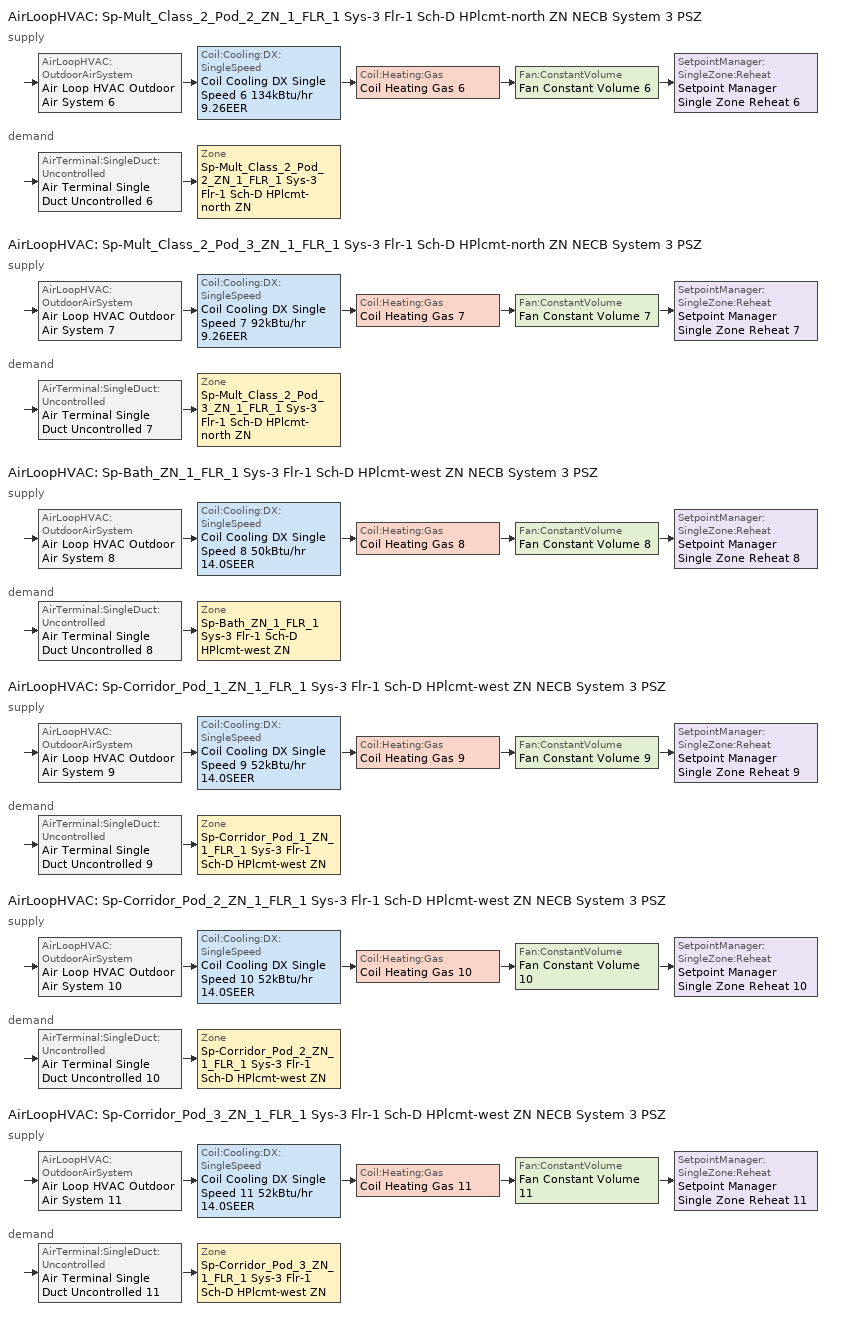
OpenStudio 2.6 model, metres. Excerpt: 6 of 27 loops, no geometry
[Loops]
AirLoopHVAC 'Sp-Mult_Class_2_Pod_2_ZN_1_FLR_1 Sys-3 Flr-1 Sch-D HPlcmt-north ZN NECB System 3 PSZ'
 supply: AirLoopHVAC:OutdoorAirSystem 'Air Loop HVAC Outdoor Air System 6' > Coil:Cooling:DX:SingleSpeed 'Coil Cooling DX Single Speed 6 134kBtu/hr 9.26EER' > Coil:Heating:Gas 'Coil Heating Gas 6' > Fan:ConstantVolume 'Fan Constant Volume 6' > SetpointManager:SingleZone:Reheat 'Setpoint Manager Single Zone Reheat 6'
 demand: AirTerminal:SingleDuct:Uncontrolled 'Air Terminal Single Duct Uncontrolled 6' > Zone 'Sp-Mult_Class_2_Pod_2_ZN_1_FLR_1 Sys-3 Flr-1 Sch-D HPlcmt-north ZN'
AirLoopHVAC 'Sp-Mult_Class_2_Pod_3_ZN_1_FLR_1 Sys-3 Flr-1 Sch-D HPlcmt-north ZN NECB System 3 PSZ'
 supply: AirLoopHVAC:OutdoorAirSystem 'Air Loop HVAC Outdoor Air System 7' > Coil:Cooling:DX:SingleSpeed 'Coil Cooling DX Single Speed 7 92kBtu/hr 9.26EER' > Coil:Heating:Gas 'Coil Heating Gas 7' > Fan:ConstantVolume 'Fan Constant Volume 7' > SetpointManager:SingleZone:Reheat 'Setpoint Manager Single Zone Reheat 7'
 demand: AirTerminal:SingleDuct:Uncontrolled 'Air Terminal Single Duct Uncontrolled 7' > Zone 'Sp-Mult_Class_2_Pod_3_ZN_1_FLR_1 Sys-3 Flr-1 Sch-D HPlcmt-north ZN'
AirLoopHVAC 'Sp-Bath_ZN_1_FLR_1 Sys-3 Flr-1 Sch-D HPlcmt-west ZN NECB System 3 PSZ'
 supply: AirLoopHVAC:OutdoorAirSystem 'Air Loop HVAC Outdoor Air System 8' > Coil:Cooling:DX:SingleSpeed 'Coil Cooling DX Single Speed 8 50kBtu/hr 14.0SEER' > Coil:Heating:Gas 'Coil Heating Gas 8' > Fan:ConstantVolume 'Fan Constant Volume 8' > SetpointManager:SingleZone:Reheat 'Setpoint Manager Single Zone Reheat 8'
 demand: AirTerminal:SingleDuct:Uncontrolled 'Air Terminal Single Duct Uncontrolled 8' > Zone 'Sp-Bath_ZN_1_FLR_1 Sys-3 Flr-1 Sch-D HPlcmt-west ZN'
AirLoopHVAC 'Sp-Corridor_Pod_1_ZN_1_FLR_1 Sys-3 Flr-1 Sch-D HPlcmt-west ZN NECB System 3 PSZ'
 supply: AirLoopHVAC:OutdoorAirSystem 'Air Loop HVAC Outdoor Air System 9' > Coil:Cooling:DX:SingleSpeed 'Coil Cooling DX Single Speed 9 52kBtu/hr 14.0SEER' > Coil:Heating:Gas 'Coil Heating Gas 9' > Fan:ConstantVolume 'Fan Constant Volume 9' > SetpointManager:SingleZone:Reheat 'Setpoint Manager Single Zone Reheat 9'
 demand: AirTerminal:SingleDuct:Uncontrolled 'Air Terminal Single Duct Uncontrolled 9' > Zone 'Sp-Corridor_Pod_1_ZN_1_FLR_1 Sys-3 Flr-1 Sch-D HPlcmt-west ZN'
AirLoopHVAC 'Sp-Corridor_Pod_2_ZN_1_FLR_1 Sys-3 Flr-1 Sch-D HPlcmt-west ZN NECB System 3 PSZ'
 supply: AirLoopHVAC:OutdoorAirSystem 'Air Loop HVAC Outdoor Air System 10' > Coil:Cooling:DX:SingleSpeed 'Coil Cooling DX Single Speed 10 52kBtu/hr 14.0SEER' > Coil:Heating:Gas 'Coil Heating Gas 10' > Fan:ConstantVolume 'Fan Constant Volume 10' > SetpointManager:SingleZone:Reheat 'Setpoint Manager Single Zone Reheat 10'
 demand: AirTerminal:SingleDuct:Uncontrolled 'Air Terminal Single Duct Uncontrolled 10' > Zone 'Sp-Corridor_Pod_2_ZN_1_FLR_1 Sys-3 Flr-1 Sch-D HPlcmt-west ZN'
AirLoopHVAC 'Sp-Corridor_Pod_3_ZN_1_FLR_1 Sys-3 Flr-1 Sch-D HPlcmt-west ZN NECB System 3 PSZ'
 supply: AirLoopHVAC:OutdoorAirSystem 'Air Loop HVAC Outdoor Air System 11' > Coil:Cooling:DX:SingleSpeed 'Coil Cooling DX Single Speed 11 52kBtu/hr 14.0SEER' > Coil:Heating:Gas 'Coil Heating Gas 11' > Fan:ConstantVolume 'Fan Constant Volume 11' > SetpointManager:SingleZone:Reheat 'Setpoint Manager Single Zone Reheat 11'
 demand: AirTerminal:SingleDuct:Uncontrolled 'Air Terminal Single Duct Uncontrolled 11' > Zone 'Sp-Corridor_Pod_3_ZN_1_FLR_1 Sys-3 Flr-1 Sch-D HPlcmt-west ZN'
[Sizing:Zone] Zone Cooling Design Supply Air Temperature Input Method=SupplyAirTemperature; Zone Cooling Design Supply Air Temperature {C}=13; Zone Cooling Design Supply Air Temperature Difference {deltaC}=11.11; Zone Heating Design Supply Air Temperature Input Method=SupplyAirTemperature; Zone Heating Design Supply Air Temperature {C}=43; Zone Heating Design Supply Air Temperature Difference {deltaC}=11.11; Zone Cooling Design Supply Air Humidity Ratio {kg-H2O/kg-air}=0.0085; Zone Heating Design Supply Air Humidity Ratio {kg-H2O/kg-air}=0.008; Zone Heating Sizing Factor=1.3; Zone Cooling Sizing Factor=1.1; Cooling Design Air Flow Method=DesignDay; Heating Design Air Flow Method=DesignDay; Account for Dedicated Outdoor Air System=No; Dedicated Outdoor Air System Control Strategy=NeutralSupplyAir; Dedicated Outdoor Air Low Setpoint Temperature for Design {C}=autosize; Dedicated Outdoor Air High Setpoint Temperature for Design {C}=autosize
Sp-Mult_Class_2_Pod_2_ZN_1_FLR_1 Sys-3 Flr-1 Sch-D HPlcmt-north ZN; Sp-Mult_Class_2_Pod_3_ZN_1_FLR_1 Sys-3 Flr-1 Sch-D HPlcmt-north ZN; Sp-Bath_ZN_1_FLR_1 Sys-3 Flr-1 Sch-D HPlcmt-west ZN; Sp-Corridor_Pod_1_ZN_1_FLR_1 Sys-3 Flr-1 Sch-D HPlcmt-west ZN; Sp-Corridor_Pod_2_ZN_1_FLR_1 Sys-3 Flr-1 Sch-D HPlcmt-west ZN; Sp-Corridor_Pod_3_ZN_1_FLR_1 Sys-3 Flr-1 Sch-D HPlcmt-west ZN
[Zone equipment]
Sp-Mult_Class_2_Pod_2_ZN_1_FLR_1 Sys-3 Flr-1 Sch-D HPlcmt-north ZN: Air Terminal Single Duct Uncontrolled 6, Zone HVAC Baseboard Convective Water 6
Sp-Mult_Class_2_Pod_3_ZN_1_FLR_1 Sys-3 Flr-1 Sch-D HPlcmt-north ZN: Air Terminal Single Duct Uncontrolled 7, Zone HVAC Baseboard Convective Water 7
Sp-Bath_ZN_1_FLR_1 Sys-3 Flr-1 Sch-D HPlcmt-west ZN: Air Terminal Single Duct Uncontrolled 8, Zone HVAC Baseboard Convective Water 8
Sp-Corridor_Pod_1_ZN_1_FLR_1 Sys-3 Flr-1 Sch-D HPlcmt-west ZN: Air Terminal Single Duct Uncontrolled 9, Zone HVAC Baseboard Convective Water 9
Sp-Corridor_Pod_2_ZN_1_FLR_1 Sys-3 Flr-1 Sch-D HPlcmt-west ZN: Air Terminal Single Duct Uncontrolled 10, Zone HVAC Baseboard Convective Water 10
Sp-Corridor_Pod_3_ZN_1_FLR_1 Sys-3 Flr-1 Sch-D HPlcmt-west ZN: Air Terminal Single Duct Uncontrolled 11, Zone HVAC Baseboard Convective Water 11
[AirLoopHVAC] Design Supply Air Flow Rate {m3/s}=AutoSize
Name | Availability Schedule
Sp-Mult_Class_2_Pod_2_ZN_1_FLR_1 Sys-3 Flr-1 Sch-D HPlcmt-north ZN NECB System 3 PSZ | Sp-Mult_Class_2_Pod_2_ZN_1_FLR_1 Sys-3 Flr-1 Sch-D HPlcmt-north ZN NECB System 3 PSZ Occ Sch
Sp-Mult_Class_2_Pod_3_ZN_1_FLR_1 Sys-3 Flr-1 Sch-D HPlcmt-north ZN NECB System 3 PSZ | Sp-Mult_Class_2_Pod_3_ZN_1_FLR_1 Sys-3 Flr-1 Sch-D HPlcmt-north ZN NECB System 3 PSZ Occ Sch
Sp-Bath_ZN_1_FLR_1 Sys-3 Flr-1 Sch-D HPlcmt-west ZN NECB System 3 PSZ | Sp-Bath_ZN_1_FLR_1 Sys-3 Flr-1 Sch-D HPlcmt-west ZN NECB System 3 PSZ Occ Sch
Sp-Corridor_Pod_1_ZN_1_FLR_1 Sys-3 Flr-1 Sch-D HPlcmt-west ZN NECB System 3 PSZ | Sp-Corridor_Pod_1_ZN_1_FLR_1 Sys-3 Flr-1 Sch-D HPlcmt-west ZN NECB System 3 PSZ Occ Sch
Sp-Corridor_Pod_2_ZN_1_FLR_1 Sys-3 Flr-1 Sch-D HPlcmt-west ZN NECB System 3 PSZ | Sp-Corridor_Pod_2_ZN_1_FLR_1 Sys-3 Flr-1 Sch-D HPlcmt-west ZN NECB System 3 PSZ Occ Sch
Sp-Corridor_Pod_3_ZN_1_FLR_1 Sys-3 Flr-1 Sch-D HPlcmt-west ZN NECB System 3 PSZ | Sp-Corridor_Pod_3_ZN_1_FLR_1 Sys-3 Flr-1 Sch-D HPlcmt-west ZN NECB System 3 PSZ Occ Sch
[Sizing:System] Type of Load to Size On=Sensible; Design Outdoor Air Flow Rate {m3/s}=Autosize; Minimum System Air Flow Ratio=1; Preheat Design Temperature {C}=7; Preheat Design Humidity Ratio {kg-H2O/kg-Air}=0.008; Precool Design Temperature {C}=13; Precool Design Humidity Ratio {kg-H2O/kg-Air}=0.008; Central Cooling Design Supply Air Temperature {C}=13; Central Heating Design Supply Air Temperature {C}=43; Sizing Option=NonCoincident; 100% Outdoor Air in Cooling=No; 100% Outdoor Air in Heating=No; Central Cooling Design Supply Air Humidity Ratio {kg-H2O/kg-Air}=0.0085; Central Heating Design Supply Air Humidity Ratio {kg-H2O/kg-Air}=0.008; Cooling Design Air Flow Method=DesignDay; Cooling Design Air Flow Rate {m3/s}=0; Heating Design Air Flow Method=DesignDay; Heating Design Air Flow Rate {m3/s}=0; System Outdoor Air Method=ZoneSum; Zone Maximum Outdoor Air Fraction=1; Cooling Supply Air Flow Rate Per Floor Area {m3/s-m2}=0.00996765; Cooling Fraction of Autosized Cooling Supply Air Flow Rate=1; Cooling Supply Air Flow Rate Per Unit Cooling Capacity {m3/s-W}=3.94755e-05; Heating Supply Air Flow Rate Per Floor Area {m3/s-m2}=0.00996765; Heating Fraction of Autosized Heating Supply Air Flow Rate=1; Heating Fraction of Autosized Cooling Supply Air Flow Rate=1; Heating Supply Air Flow Rate Per Unit Heating Capacity {m3/s-W}=3.15882e-05; Cooling Design Capacity Method=CoolingDesignCapacity; Cooling Design Capacity {W}=autosize; Cooling Design Capacity Per Floor Area {W/m2}=234.7; Fraction of Autosized Cooling Design Capacity=1; Heating Design Capacity Method=HeatingDesignCapacity; Heating Design Capacity {W}=autosize; Heating Design Capacity Per Floor Area {W/m2}=157; Fraction of Autosized Heating Design Capacity=1; Central Cooling Capacity Control Method=OnOff
Sp-Mult_Class_2_Pod_2_ZN_1_FLR_1 Sys-3 Flr-1 Sch-D HPlcmt-north ZN NECB System 3 PSZ; Sp-Mult_Class_2_Pod_3_ZN_1_FLR_1 Sys-3 Flr-1 Sch-D HPlcmt-north ZN NECB System 3 PSZ; Sp-Bath_ZN_1_FLR_1 Sys-3 Flr-1 Sch-D HPlcmt-west ZN NECB System 3 PSZ; Sp-Corridor_Pod_1_ZN_1_FLR_1 Sys-3 Flr-1 Sch-D HPlcmt-west ZN NECB System 3 PSZ; Sp-Corridor_Pod_2_ZN_1_FLR_1 Sys-3 Flr-1 Sch-D HPlcmt-west ZN NECB System 3 PSZ; Sp-Corridor_Pod_3_ZN_1_FLR_1 Sys-3 Flr-1 Sch-D HPlcmt-west ZN NECB System 3 PSZ
[Fan:ConstantVolume] Availability Schedule=Always On Discrete; Fan Efficiency=0.39975; Pressure Rise {Pa}=640; Maximum Flow Rate {m3/s}=AutoSize; Motor Efficiency=0.615
Fan Constant Volume 6; Fan Constant Volume 7; Fan Constant Volume 8; Fan Constant Volume 9; Fan Constant Volume 10; Fan Constant Volume 11
[Coil:Heating:Gas] Availability Schedule=Always On Discrete; Nominal Capacity {W}=AutoSize; Parasitic Electric Load {W}=0; Part Load Fraction Correlation Curve=FURNACE-EFFPLR-NECB2011; Parasitic Gas Load {W}=0
Name | Gas Burner Efficiency
Coil Heating Gas 6; Coil Heating Gas 7 | 0.81
Coil Heating Gas 8; Coil Heating Gas 9; Coil Heating Gas 10; Coil Heating Gas 11 | 0.924
[Coil:Cooling:DX:SingleSpeed] Availability Schedule=Always On Discrete; Rated Total Cooling Capacity {W}=autosize; Rated Sensible Heat Ratio=autosize; Rated Air Flow Rate {m3/s}=autosize; Rated Evaporator Fan Power Per Volume Flow Rate {W/(m3/s)}=773.3; Total Cooling Capacity Function of Temperature Curve=DXCOOL-NECB2011-REF-CAPFT; Total Cooling Capacity Function of Flow Fraction Curve=DXCOOL-NECB2011-REF-CAPFFLOW; Energy Input Ratio Function of Temperature Curve=DXCOOL-NECB2011-REF-COOLEIRFT; Energy Input Ratio Function of Flow Fraction Curve=DXCOOL-NECB2011-REF-COOLEIRFFLOW; Part Load Fraction Correlation Curve=DXCOOL-NECB2011-REF-COOLPLFFPLR; Condenser Type=AirCooled; Evaporative Condenser Effectiveness=0; Evaporative Condenser Air Flow Rate {m3/s}=Autosize; Evaporative Condenser Pump Rated Power Consumption {W}=Autosize; Crankcase Heater Capacity {W}=0; Maximum Outdoor Dry-Bulb Temperature for Crankcase Heater Operation {C}=0; Basin Heater Capacity {W/K}=0; Basin Heater Setpoint Temperature {C}=10
Name | Rated COP {W/W}
Coil Cooling DX Single Speed 6 134kBtu/hr 9.26EER | 3.22712
Coil Cooling DX Single Speed 7 92kBtu/hr 9.26EER | 3.19682
Coil Cooling DX Single Speed 8 50kBtu/hr 14.0SEER; Coil Cooling DX Single Speed 9 52kBtu/hr 14.0SEER; Coil Cooling DX Single Speed 10 52kBtu/hr 14.0SEER; Coil Cooling DX Single Speed 11 52kBtu/hr 14.0SEER | 3.8248
[Controller:OutdoorAir] Minimum Outdoor Air Flow Rate {m3/s}=autosize; Maximum Outdoor Air Flow Rate {m3/s}=Autosize; Economizer Control Action Type=ModulateFlow; Lockout Type=NoLockout; Minimum Limit Type=FixedMinimum; High Humidity Control=No; Heat Recovery Bypass Control Type=BypassWhenWithinEconomizerLimits
Name | Economizer Control Type | Minimum Outdoor Air Schedule | Controller Mechanical Ventilation | Economizer Maximum Limit Dry-Bulb Temperature {C} | Economizer Maximum Limit Enthalpy {J/kg} | Economizer Minimum Limit Dry-Bulb Temperature {C}
Controller Outdoor Air 6 | DifferentialEnthalpy | Sp-Mult_Class_2_Pod_2_ZN_1_FLR_1 Sys-3 Flr-1 Sch-D HPlcmt-north ZN NECB System 3 PSZ Occ Sch | Controller Mechanical Ventilation 6
Controller Outdoor Air 7 | DifferentialEnthalpy | Sp-Mult_Class_2_Pod_3_ZN_1_FLR_1 Sys-3 Flr-1 Sch-D HPlcmt-north ZN NECB System 3 PSZ Occ Sch | Controller Mechanical Ventilation 7
Controller Outdoor Air 8 | NoEconomizer | Sp-Bath_ZN_1_FLR_1 Sys-3 Flr-1 Sch-D HPlcmt-west ZN NECB System 3 PSZ Occ Sch | Controller Mechanical Ventilation 8 | 28 | 64000 | -100
Controller Outdoor Air 9 | NoEconomizer | Sp-Corridor_Pod_1_ZN_1_FLR_1 Sys-3 Flr-1 Sch-D HPlcmt-west ZN NECB System 3 PSZ Occ Sch | Controller Mechanical Ventilation 9 | 28 | 64000 | -100
Controller Outdoor Air 10 | NoEconomizer | Sp-Corridor_Pod_2_ZN_1_FLR_1 Sys-3 Flr-1 Sch-D HPlcmt-west ZN NECB System 3 PSZ Occ Sch | Controller Mechanical Ventilation 10 | 28 | 64000 | -100
Controller Outdoor Air 11 | NoEconomizer | Sp-Corridor_Pod_3_ZN_1_FLR_1 Sys-3 Flr-1 Sch-D HPlcmt-west ZN NECB System 3 PSZ Occ Sch | Controller Mechanical Ventilation 11 | 28 | 64000 | -100
[Controller:MechanicalVentilation] Availability Schedule=Always On Discrete; System Outdoor Air Method=ZoneSum
Controller Mechanical Ventilation 6; Controller Mechanical Ventilation 7; Controller Mechanical Ventilation 8; Controller Mechanical Ventilation 9; Controller Mechanical Ventilation 10; Controller Mechanical Ventilation 11
[AirLoopHVAC:OutdoorAirSystem]
Name | Controller
Air Loop HVAC Outdoor Air System 6 | Controller Outdoor Air 6
Air Loop HVAC Outdoor Air System 7 | Controller Outdoor Air 7
Air Loop HVAC Outdoor Air System 8 | Controller Outdoor Air 8
Air Loop HVAC Outdoor Air System 9 | Controller Outdoor Air 9
Air Loop HVAC Outdoor Air System 10 | Controller Outdoor Air 10
Air Loop HVAC Outdoor Air System 11 | Controller Outdoor Air 11
[SetpointManager:SingleZone:Reheat] Minimum Supply Air Temperature {C}=13; Maximum Supply Air Temperature {C}=43
Name | Control Zone
Setpoint Manager Single Zone Reheat 6 | Sp-Mult_Class_2_Pod_2_ZN_1_FLR_1 Sys-3 Flr-1 Sch-D HPlcmt-north ZN
Setpoint Manager Single Zone Reheat 7 | Sp-Mult_Class_2_Pod_3_ZN_1_FLR_1 Sys-3 Flr-1 Sch-D HPlcmt-north ZN
Setpoint Manager Single Zone Reheat 8 | Sp-Bath_ZN_1_FLR_1 Sys-3 Flr-1 Sch-D HPlcmt-west ZN
Setpoint Manager Single Zone Reheat 9 | Sp-Corridor_Pod_1_ZN_1_FLR_1 Sys-3 Flr-1 Sch-D HPlcmt-west ZN
Setpoint Manager Single Zone Reheat 10 | Sp-Corridor_Pod_2_ZN_1_FLR_1 Sys-3 Flr-1 Sch-D HPlcmt-west ZN
Setpoint Manager Single Zone Reheat 11 | Sp-Corridor_Pod_3_ZN_1_FLR_1 Sys-3 Flr-1 Sch-D HPlcmt-west ZN
[AirTerminal:SingleDuct:Uncontrolled] Availability Schedule=Always On Discrete; Maximum Air Flow Rate {m3/s}=AutoSize
Air Terminal Single Duct Uncontrolled 6; Air Terminal Single Duct Uncontrolled 7; Air Terminal Single Duct Uncontrolled 8; Air Terminal Single Duct Uncontrolled 9; Air Terminal Single Duct Uncontrolled 10; Air Terminal Single Duct Uncontrolled 11
[Schedule:Ruleset]
Name | Default Day Schedule | Summer Design Day Schedule | Winter Design Day Schedule
Sp-Bath_ZN_1_FLR_1 Sys-3 Flr-1 Sch-D HPlcmt-west ZN NECB System 3 PSZ Occ Sch | Sp-Bath_ZN_1_FLR_1 Sys-3 Flr-1 Sch-D HPlcmt-west ZN NECB System 3 PSZ Occ Sch Default | Sp-Bath_ZN_1_FLR_1 Sys-3 Flr-1 Sch-D HPlcmt-west ZN NECB System 3 PSZ Occ Sch Summer Design Day | Sp-Bath_ZN_1_FLR_1 Sys-3 Flr-1 Sch-D HPlcmt-west ZN NECB System 3 PSZ Occ Sch Winter Design Day
Sp-Corridor_Pod_1_ZN_1_FLR_1 Sys-3 Flr-1 Sch-D HPlcmt-west ZN NECB System 3 PSZ Occ Sch | Sp-Corridor_Pod_1_ZN_1_FLR_1 Sys-3 Flr-1 Sch-D HPlcmt-west ZN NECB System 3 PSZ Occ Sch Default | Sp-Corridor_Pod_1_ZN_1_FLR_1 Sys-3 Flr-1 Sch-D HPlcmt-west ZN NECB System 3 PSZ Occ Sch Summer Design Day | Sp-Corridor_Pod_1_ZN_1_FLR_1 Sys-3 Flr-1 Sch-D HPlcmt-west ZN NECB System 3 PSZ Occ Sch Winter Design Day
Sp-Corridor_Pod_2_ZN_1_FLR_1 Sys-3 Flr-1 Sch-D HPlcmt-west ZN NECB System 3 PSZ Occ Sch | Sp-Corridor_Pod_2_ZN_1_FLR_1 Sys-3 Flr-1 Sch-D HPlcmt-west ZN NECB System 3 PSZ Occ Sch Default | Sp-Corridor_Pod_2_ZN_1_FLR_1 Sys-3 Flr-1 Sch-D HPlcmt-west ZN NECB System 3 PSZ Occ Sch Summer Design Day | Sp-Corridor_Pod_2_ZN_1_FLR_1 Sys-3 Flr-1 Sch-D HPlcmt-west ZN NECB System 3 PSZ Occ Sch Winter Design Day
Sp-Corridor_Pod_3_ZN_1_FLR_1 Sys-3 Flr-1 Sch-D HPlcmt-west ZN NECB System 3 PSZ Occ Sch | Sp-Corridor_Pod_3_ZN_1_FLR_1 Sys-3 Flr-1 Sch-D HPlcmt-west ZN NECB System 3 PSZ Occ Sch Default | Sp-Corridor_Pod_3_ZN_1_FLR_1 Sys-3 Flr-1 Sch-D HPlcmt-west ZN NECB System 3 PSZ Occ Sch Summer Design Day | Sp-Corridor_Pod_3_ZN_1_FLR_1 Sys-3 Flr-1 Sch-D HPlcmt-west ZN NECB System 3 PSZ Occ Sch Winter Design Day
Sp-Mult_Class_2_Pod_2_ZN_1_FLR_1 Sys-3 Flr-1 Sch-D HPlcmt-north ZN NECB System 3 PSZ Occ Sch | Sp-Mult_Class_2_Pod_2_ZN_1_FLR_1 Sys-3 Flr-1 Sch-D HPlcmt-north ZN NECB System 3 PSZ Occ Sch Default | Sp-Mult_Class_2_Pod_2_ZN_1_FLR_1 Sys-3 Flr-1 Sch-D HPlcmt-north ZN NECB System 3 PSZ Occ Sch Summer Design Day | Sp-Mult_Class_2_Pod_2_ZN_1_FLR_1 Sys-3 Flr-1 Sch-D HPlcmt-north ZN NECB System 3 PSZ Occ Sch Winter Design Day
Sp-Mult_Class_2_Pod_3_ZN_1_FLR_1 Sys-3 Flr-1 Sch-D HPlcmt-north ZN NECB System 3 PSZ Occ Sch | Sp-Mult_Class_2_Pod_3_ZN_1_FLR_1 Sys-3 Flr-1 Sch-D HPlcmt-north ZN NECB System 3 PSZ Occ Sch Default | Sp-Mult_Class_2_Pod_3_ZN_1_FLR_1 Sys-3 Flr-1 Sch-D HPlcmt-north ZN NECB System 3 PSZ Occ Sch Summer Design Day | Sp-Mult_Class_2_Pod_3_ZN_1_FLR_1 Sys-3 Flr-1 Sch-D HPlcmt-north ZN NECB System 3 PSZ Occ Sch Winter Design Day
[Schedule:Day]
Sp-Bath_ZN_1_FLR_1 Sys-3 Flr-1 Sch-D HPlcmt-west ZN NECB System 3 PSZ Occ Sch Default; Sp-Bath_ZN_1_FLR_1 Sys-3 Flr-1 Sch-D HPlcmt-west ZN NECB System 3 PSZ Occ Sch Winter Design Day; Sp-Bath_ZN_1_FLR_1 Sys-3 Flr-1 Sch-D HPlcmt-west ZN NECB System 3 PSZ Occ Sch Summer Design Day; Sp-Corridor_Pod_1_ZN_1_FLR_1 Sys-3 Flr-1 Sch-D HPlcmt-west ZN NECB System 3 PSZ Occ Sch Default; Sp-Corridor_Pod_1_ZN_1_FLR_1 Sys-3 Flr-1 Sch-D HPlcmt-west ZN NECB System 3 PSZ Occ Sch Winter Design Day; Sp-Corridor_Pod_1_ZN_1_FLR_1 Sys-3 Flr-1 Sch-D HPlcmt-west ZN NECB System 3 PSZ Occ Sch Summer Design Day; Sp-Corridor_Pod_2_ZN_1_FLR_1 Sys-3 Flr-1 Sch-D HPlcmt-west ZN NECB System 3 PSZ Occ Sch Default; Sp-Corridor_Pod_2_ZN_1_FLR_1 Sys-3 Flr-1 Sch-D HPlcmt-west ZN NECB System 3 PSZ Occ Sch Winter Design Day; Sp-Corridor_Pod_2_ZN_1_FLR_1 Sys-3 Flr-1 Sch-D HPlcmt-west ZN NECB System 3 PSZ Occ Sch Summer Design Day; Sp-Corridor_Pod_3_ZN_1_FLR_1 Sys-3 Flr-1 Sch-D HPlcmt-west ZN NECB System 3 PSZ Occ Sch Default; Sp-Corridor_Pod_3_ZN_1_FLR_1 Sys-3 Flr-1 Sch-D HPlcmt-west ZN NECB System 3 PSZ Occ Sch Winter Design Day; Sp-Corridor_Pod_3_ZN_1_FLR_1 Sys-3 Flr-1 Sch-D HPlcmt-west ZN NECB System 3 PSZ Occ Sch Summer Design Day; Sp-Mult_Class_2_Pod_2_ZN_1_FLR_1 Sys-3 Flr-1 Sch-D HPlcmt-north ZN NECB System 3 PSZ Occ Sch Default; Sp-Mult_Class_2_Pod_2_ZN_1_FLR_1 Sys-3 Flr-1 Sch-D HPlcmt-north ZN NECB System 3 PSZ Occ Sch Winter Design Day; Sp-Mult_Class_2_Pod_2_ZN_1_FLR_1 Sys-3 Flr-1 Sch-D HPlcmt-north ZN NECB System 3 PSZ Occ Sch Summer Design Day; Sp-Mult_Class_2_Pod_3_ZN_1_FLR_1 Sys-3 Flr-1 Sch-D HPlcmt-north ZN NECB System 3 PSZ Occ Sch Default; Sp-Mult_Class_2_Pod_3_ZN_1_FLR_1 Sys-3 Flr-1 Sch-D HPlcmt-north ZN NECB System 3 PSZ Occ Sch Winter Design Day; Sp-Mult_Class_2_Pod_3_ZN_1_FLR_1 Sys-3 Flr-1 Sch-D HPlcmt-north ZN NECB System 3 PSZ Occ Sch Summer Design Day: 24, 0, 1
Sp-Bath_ZN_1_FLR_1 Sys-3 Flr-1 Sch-D HPlcmt-west ZN NECB System 3 PSZ Occ Sch Monday; Sp-Bath_ZN_1_FLR_1 Sys-3 Flr-1 Sch-D HPlcmt-west ZN NECB System 3 PSZ Occ Sch Tuesday; Sp-Bath_ZN_1_FLR_1 Sys-3 Flr-1 Sch-D HPlcmt-west ZN NECB System 3 PSZ Occ Sch Wednesday; Sp-Bath_ZN_1_FLR_1 Sys-3 Flr-1 Sch-D HPlcmt-west ZN NECB System 3 PSZ Occ Sch Thursday; Sp-Bath_ZN_1_FLR_1 Sys-3 Flr-1 Sch-D HPlcmt-west ZN NECB System 3 PSZ Occ Sch Friday; Sp-Corridor_Pod_1_ZN_1_FLR_1 Sys-3 Flr-1 Sch-D HPlcmt-west ZN NECB System 3 PSZ Occ Sch Monday; Sp-Corridor_Pod_1_ZN_1_FLR_1 Sys-3 Flr-1 Sch-D HPlcmt-west ZN NECB System 3 PSZ Occ Sch Tuesday; Sp-Corridor_Pod_1_ZN_1_FLR_1 Sys-3 Flr-1 Sch-D HPlcmt-west ZN NECB System 3 PSZ Occ Sch Wednesday; Sp-Corridor_Pod_1_ZN_1_FLR_1 Sys-3 Flr-1 Sch-D HPlcmt-west ZN NECB System 3 PSZ Occ Sch Thursday; Sp-Corridor_Pod_1_ZN_1_FLR_1 Sys-3 Flr-1 Sch-D HPlcmt-west ZN NECB System 3 PSZ Occ Sch Friday; Sp-Corridor_Pod_2_ZN_1_FLR_1 Sys-3 Flr-1 Sch-D HPlcmt-west ZN NECB System 3 PSZ Occ Sch Monday; Sp-Corridor_Pod_2_ZN_1_FLR_1 Sys-3 Flr-1 Sch-D HPlcmt-west ZN NECB System 3 PSZ Occ Sch Tuesday; Sp-Corridor_Pod_2_ZN_1_FLR_1 Sys-3 Flr-1 Sch-D HPlcmt-west ZN NECB System 3 PSZ Occ Sch Wednesday; Sp-Corridor_Pod_2_ZN_1_FLR_1 Sys-3 Flr-1 Sch-D HPlcmt-west ZN NECB System 3 PSZ Occ Sch Thursday; Sp-Corridor_Pod_2_ZN_1_FLR_1 Sys-3 Flr-1 Sch-D HPlcmt-west ZN NECB System 3 PSZ Occ Sch Friday; Sp-Corridor_Pod_3_ZN_1_FLR_1 Sys-3 Flr-1 Sch-D HPlcmt-west ZN NECB System 3 PSZ Occ Sch Monday; Sp-Corridor_Pod_3_ZN_1_FLR_1 Sys-3 Flr-1 Sch-D HPlcmt-west ZN NECB System 3 PSZ Occ Sch Tuesday; Sp-Corridor_Pod_3_ZN_1_FLR_1 Sys-3 Flr-1 Sch-D HPlcmt-west ZN NECB System 3 PSZ Occ Sch Wednesday; Sp-Corridor_Pod_3_ZN_1_FLR_1 Sys-3 Flr-1 Sch-D HPlcmt-west ZN NECB System 3 PSZ Occ Sch Thursday; Sp-Corridor_Pod_3_ZN_1_FLR_1 Sys-3 Flr-1 Sch-D HPlcmt-west ZN NECB System 3 PSZ Occ Sch Friday; Sp-Mult_Class_2_Pod_2_ZN_1_FLR_1 Sys-3 Flr-1 Sch-D HPlcmt-north ZN NECB System 3 PSZ Occ Sch Monday; Sp-Mult_Class_2_Pod_2_ZN_1_FLR_1 Sys-3 Flr-1 Sch-D HPlcmt-north ZN NECB System 3 PSZ Occ Sch Tuesday; Sp-Mult_Class_2_Pod_2_ZN_1_FLR_1 Sys-3 Flr-1 Sch-D HPlcmt-north ZN NECB System 3 PSZ Occ Sch Wednesday; Sp-Mult_Class_2_Pod_2_ZN_1_FLR_1 Sys-3 Flr-1 Sch-D HPlcmt-north ZN NECB System 3 PSZ Occ Sch Thursday; Sp-Mult_Class_2_Pod_2_ZN_1_FLR_1 Sys-3 Flr-1 Sch-D HPlcmt-north ZN NECB System 3 PSZ Occ Sch Friday; Sp-Mult_Class_2_Pod_3_ZN_1_FLR_1 Sys-3 Flr-1 Sch-D HPlcmt-north ZN NECB System 3 PSZ Occ Sch Monday; Sp-Mult_Class_2_Pod_3_ZN_1_FLR_1 Sys-3 Flr-1 Sch-D HPlcmt-north ZN NECB System 3 PSZ Occ Sch Tuesday; Sp-Mult_Class_2_Pod_3_ZN_1_FLR_1 Sys-3 Flr-1 Sch-D HPlcmt-north ZN NECB System 3 PSZ Occ Sch Wednesday; Sp-Mult_Class_2_Pod_3_ZN_1_FLR_1 Sys-3 Flr-1 Sch-D HPlcmt-north ZN NECB System 3 PSZ Occ Sch Thursday; Sp-Mult_Class_2_Pod_3_ZN_1_FLR_1 Sys-3 Flr-1 Sch-D HPlcmt-north ZN NECB System 3 PSZ Occ Sch Friday: 9, 0, 0, 18, 0, 1, 19, 0, 0, 22, 0, 1, 24, 0, 0
Sp-Bath_ZN_1_FLR_1 Sys-3 Flr-1 Sch-D HPlcmt-west ZN NECB System 3 PSZ Occ Sch Saturday; Sp-Bath_ZN_1_FLR_1 Sys-3 Flr-1 Sch-D HPlcmt-west ZN NECB System 3 PSZ Occ Sch Sunday; Sp-Corridor_Pod_1_ZN_1_FLR_1 Sys-3 Flr-1 Sch-D HPlcmt-west ZN NECB System 3 PSZ Occ Sch Saturday; Sp-Corridor_Pod_1_ZN_1_FLR_1 Sys-3 Flr-1 Sch-D HPlcmt-west ZN NECB System 3 PSZ Occ Sch Sunday; Sp-Corridor_Pod_2_ZN_1_FLR_1 Sys-3 Flr-1 Sch-D HPlcmt-west ZN NECB System 3 PSZ Occ Sch Saturday; Sp-Corridor_Pod_2_ZN_1_FLR_1 Sys-3 Flr-1 Sch-D HPlcmt-west ZN NECB System 3 PSZ Occ Sch Sunday; Sp-Corridor_Pod_3_ZN_1_FLR_1 Sys-3 Flr-1 Sch-D HPlcmt-west ZN NECB System 3 PSZ Occ Sch Saturday; Sp-Corridor_Pod_3_ZN_1_FLR_1 Sys-3 Flr-1 Sch-D HPlcmt-west ZN NECB System 3 PSZ Occ Sch Sunday; Sp-Mult_Class_2_Pod_2_ZN_1_FLR_1 Sys-3 Flr-1 Sch-D HPlcmt-north ZN NECB System 3 PSZ Occ Sch Saturday; Sp-Mult_Class_2_Pod_2_ZN_1_FLR_1 Sys-3 Flr-1 Sch-D HPlcmt-north ZN NECB System 3 PSZ Occ Sch Sunday; Sp-Mult_Class_2_Pod_3_ZN_1_FLR_1 Sys-3 Flr-1 Sch-D HPlcmt-north ZN NECB System 3 PSZ Occ Sch Saturday; Sp-Mult_Class_2_Pod_3_ZN_1_FLR_1 Sys-3 Flr-1 Sch-D HPlcmt-north ZN NECB System 3 PSZ Occ Sch Sunday: 24, 0, 0
[Schedule:Rule] Date Specification Type=DateRange; Start Month=1; Start Day=1; End Month=12
Name | Schedule Ruleset | Rule Order | Day Schedule | Apply Monday | End Day | Apply Tuesday | Apply Wednesday | Apply Thursday | Apply Friday | Apply Saturday | Apply Sunday
Sp-Bath_ZN_1_FLR_1 Sys-3 Flr-1 Sch-D HPlcmt-west ZN NECB System 3 PSZ Occ Sch Monday Rule | Sp-Bath_ZN_1_FLR_1 Sys-3 Flr-1 Sch-D HPlcmt-west ZN NECB System 3 PSZ Occ Sch | 6 | Sp-Bath_ZN_1_FLR_1 Sys-3 Flr-1 Sch-D HPlcmt-west ZN NECB System 3 PSZ Occ Sch Monday | Yes | 25
Sp-Bath_ZN_1_FLR_1 Sys-3 Flr-1 Sch-D HPlcmt-west ZN NECB System 3 PSZ Occ Sch Tuesday Rule | Sp-Bath_ZN_1_FLR_1 Sys-3 Flr-1 Sch-D HPlcmt-west ZN NECB System 3 PSZ Occ Sch | 5 | Sp-Bath_ZN_1_FLR_1 Sys-3 Flr-1 Sch-D HPlcmt-west ZN NECB System 3 PSZ Occ Sch Tuesday |  | 26 | Yes
Sp-Bath_ZN_1_FLR_1 Sys-3 Flr-1 Sch-D HPlcmt-west ZN NECB System 3 PSZ Occ Sch Wednesday Rule | Sp-Bath_ZN_1_FLR_1 Sys-3 Flr-1 Sch-D HPlcmt-west ZN NECB System 3 PSZ Occ Sch | 4 | Sp-Bath_ZN_1_FLR_1 Sys-3 Flr-1 Sch-D HPlcmt-west ZN NECB System 3 PSZ Occ Sch Wednesday |  | 27 |  | Yes
Sp-Bath_ZN_1_FLR_1 Sys-3 Flr-1 Sch-D HPlcmt-west ZN NECB System 3 PSZ Occ Sch Thursday Rule | Sp-Bath_ZN_1_FLR_1 Sys-3 Flr-1 Sch-D HPlcmt-west ZN NECB System 3 PSZ Occ Sch | 3 | Sp-Bath_ZN_1_FLR_1 Sys-3 Flr-1 Sch-D HPlcmt-west ZN NECB System 3 PSZ Occ Sch Thursday |  | 28 |  |  | Yes
Sp-Bath_ZN_1_FLR_1 Sys-3 Flr-1 Sch-D HPlcmt-west ZN NECB System 3 PSZ Occ Sch Friday Rule | Sp-Bath_ZN_1_FLR_1 Sys-3 Flr-1 Sch-D HPlcmt-west ZN NECB System 3 PSZ Occ Sch | 2 | Sp-Bath_ZN_1_FLR_1 Sys-3 Flr-1 Sch-D HPlcmt-west ZN NECB System 3 PSZ Occ Sch Friday |  | 29 |  |  |  | Yes
Sp-Bath_ZN_1_FLR_1 Sys-3 Flr-1 Sch-D HPlcmt-west ZN NECB System 3 PSZ Occ Sch Saturday Rule | Sp-Bath_ZN_1_FLR_1 Sys-3 Flr-1 Sch-D HPlcmt-west ZN NECB System 3 PSZ Occ Sch | 1 | Sp-Bath_ZN_1_FLR_1 Sys-3 Flr-1 Sch-D HPlcmt-west ZN NECB System 3 PSZ Occ Sch Saturday |  | 30 |  |  |  |  | Yes
Sp-Bath_ZN_1_FLR_1 Sys-3 Flr-1 Sch-D HPlcmt-west ZN NECB System 3 PSZ Occ Sch Sunday Rule | Sp-Bath_ZN_1_FLR_1 Sys-3 Flr-1 Sch-D HPlcmt-west ZN NECB System 3 PSZ Occ Sch | 0 | Sp-Bath_ZN_1_FLR_1 Sys-3 Flr-1 Sch-D HPlcmt-west ZN NECB System 3 PSZ Occ Sch Sunday |  | 31 |  |  |  |  |  | Yes
Sp-Corridor_Pod_1_ZN_1_FLR_1 Sys-3 Flr-1 Sch-D HPlcmt-west ZN NECB System 3 PSZ Occ Sch Monday Rule | Sp-Corridor_Pod_1_ZN_1_FLR_1 Sys-3 Flr-1 Sch-D HPlcmt-west ZN NECB System 3 PSZ Occ Sch | 6 | Sp-Corridor_Pod_1_ZN_1_FLR_1 Sys-3 Flr-1 Sch-D HPlcmt-west ZN NECB System 3 PSZ Occ Sch Monday | Yes | 25
Sp-Corridor_Pod_1_ZN_1_FLR_1 Sys-3 Flr-1 Sch-D HPlcmt-west ZN NECB System 3 PSZ Occ Sch Tuesday Rule | Sp-Corridor_Pod_1_ZN_1_FLR_1 Sys-3 Flr-1 Sch-D HPlcmt-west ZN NECB System 3 PSZ Occ Sch | 5 | Sp-Corridor_Pod_1_ZN_1_FLR_1 Sys-3 Flr-1 Sch-D HPlcmt-west ZN NECB System 3 PSZ Occ Sch Tuesday |  | 26 | Yes
Sp-Corridor_Pod_1_ZN_1_FLR_1 Sys-3 Flr-1 Sch-D HPlcmt-west ZN NECB System 3 PSZ Occ Sch Wednesday Rule | Sp-Corridor_Pod_1_ZN_1_FLR_1 Sys-3 Flr-1 Sch-D HPlcmt-west ZN NECB System 3 PSZ Occ Sch | 4 | Sp-Corridor_Pod_1_ZN_1_FLR_1 Sys-3 Flr-1 Sch-D HPlcmt-west ZN NECB System 3 PSZ Occ Sch Wednesday |  | 27 |  | Yes
Sp-Corridor_Pod_1_ZN_1_FLR_1 Sys-3 Flr-1 Sch-D HPlcmt-west ZN NECB System 3 PSZ Occ Sch Thursday Rule | Sp-Corridor_Pod_1_ZN_1_FLR_1 Sys-3 Flr-1 Sch-D HPlcmt-west ZN NECB System 3 PSZ Occ Sch | 3 | Sp-Corridor_Pod_1_ZN_1_FLR_1 Sys-3 Flr-1 Sch-D HPlcmt-west ZN NECB System 3 PSZ Occ Sch Thursday |  | 28 |  |  | Yes
Sp-Corridor_Pod_1_ZN_1_FLR_1 Sys-3 Flr-1 Sch-D HPlcmt-west ZN NECB System 3 PSZ Occ Sch Friday Rule | Sp-Corridor_Pod_1_ZN_1_FLR_1 Sys-3 Flr-1 Sch-D HPlcmt-west ZN NECB System 3 PSZ Occ Sch | 2 | Sp-Corridor_Pod_1_ZN_1_FLR_1 Sys-3 Flr-1 Sch-D HPlcmt-west ZN NECB System 3 PSZ Occ Sch Friday |  | 29 |  |  |  | Yes
Sp-Corridor_Pod_1_ZN_1_FLR_1 Sys-3 Flr-1 Sch-D HPlcmt-west ZN NECB System 3 PSZ Occ Sch Saturday Rule | Sp-Corridor_Pod_1_ZN_1_FLR_1 Sys-3 Flr-1 Sch-D HPlcmt-west ZN NECB System 3 PSZ Occ Sch | 1 | Sp-Corridor_Pod_1_ZN_1_FLR_1 Sys-3 Flr-1 Sch-D HPlcmt-west ZN NECB System 3 PSZ Occ Sch Saturday |  | 30 |  |  |  |  | Yes
Sp-Corridor_Pod_1_ZN_1_FLR_1 Sys-3 Flr-1 Sch-D HPlcmt-west ZN NECB System 3 PSZ Occ Sch Sunday Rule | Sp-Corridor_Pod_1_ZN_1_FLR_1 Sys-3 Flr-1 Sch-D HPlcmt-west ZN NECB System 3 PSZ Occ Sch | 0 | Sp-Corridor_Pod_1_ZN_1_FLR_1 Sys-3 Flr-1 Sch-D HPlcmt-west ZN NECB System 3 PSZ Occ Sch Sunday |  | 31 |  |  |  |  |  | Yes
Sp-Corridor_Pod_2_ZN_1_FLR_1 Sys-3 Flr-1 Sch-D HPlcmt-west ZN NECB System 3 PSZ Occ Sch Monday Rule | Sp-Corridor_Pod_2_ZN_1_FLR_1 Sys-3 Flr-1 Sch-D HPlcmt-west ZN NECB System 3 PSZ Occ Sch | 6 | Sp-Corridor_Pod_2_ZN_1_FLR_1 Sys-3 Flr-1 Sch-D HPlcmt-west ZN NECB System 3 PSZ Occ Sch Monday | Yes | 25
Sp-Corridor_Pod_2_ZN_1_FLR_1 Sys-3 Flr-1 Sch-D HPlcmt-west ZN NECB System 3 PSZ Occ Sch Tuesday Rule | Sp-Corridor_Pod_2_ZN_1_FLR_1 Sys-3 Flr-1 Sch-D HPlcmt-west ZN NECB System 3 PSZ Occ Sch | 5 | Sp-Corridor_Pod_2_ZN_1_FLR_1 Sys-3 Flr-1 Sch-D HPlcmt-west ZN NECB System 3 PSZ Occ Sch Tuesday |  | 26 | Yes
Sp-Corridor_Pod_2_ZN_1_FLR_1 Sys-3 Flr-1 Sch-D HPlcmt-west ZN NECB System 3 PSZ Occ Sch Wednesday Rule | Sp-Corridor_Pod_2_ZN_1_FLR_1 Sys-3 Flr-1 Sch-D HPlcmt-west ZN NECB System 3 PSZ Occ Sch | 4 | Sp-Corridor_Pod_2_ZN_1_FLR_1 Sys-3 Flr-1 Sch-D HPlcmt-west ZN NECB System 3 PSZ Occ Sch Wednesday |  | 27 |  | Yes
Sp-Corridor_Pod_2_ZN_1_FLR_1 Sys-3 Flr-1 Sch-D HPlcmt-west ZN NECB System 3 PSZ Occ Sch Thursday Rule | Sp-Corridor_Pod_2_ZN_1_FLR_1 Sys-3 Flr-1 Sch-D HPlcmt-west ZN NECB System 3 PSZ Occ Sch | 3 | Sp-Corridor_Pod_2_ZN_1_FLR_1 Sys-3 Flr-1 Sch-D HPlcmt-west ZN NECB System 3 PSZ Occ Sch Thursday |  | 28 |  |  | Yes
Sp-Corridor_Pod_2_ZN_1_FLR_1 Sys-3 Flr-1 Sch-D HPlcmt-west ZN NECB System 3 PSZ Occ Sch Friday Rule | Sp-Corridor_Pod_2_ZN_1_FLR_1 Sys-3 Flr-1 Sch-D HPlcmt-west ZN NECB System 3 PSZ Occ Sch | 2 | Sp-Corridor_Pod_2_ZN_1_FLR_1 Sys-3 Flr-1 Sch-D HPlcmt-west ZN NECB System 3 PSZ Occ Sch Friday |  | 29 |  |  |  | Yes
Sp-Corridor_Pod_2_ZN_1_FLR_1 Sys-3 Flr-1 Sch-D HPlcmt-west ZN NECB System 3 PSZ Occ Sch Saturday Rule | Sp-Corridor_Pod_2_ZN_1_FLR_1 Sys-3 Flr-1 Sch-D HPlcmt-west ZN NECB System 3 PSZ Occ Sch | 1 | Sp-Corridor_Pod_2_ZN_1_FLR_1 Sys-3 Flr-1 Sch-D HPlcmt-west ZN NECB System 3 PSZ Occ Sch Saturday |  | 30 |  |  |  |  | Yes
Sp-Corridor_Pod_2_ZN_1_FLR_1 Sys-3 Flr-1 Sch-D HPlcmt-west ZN NECB System 3 PSZ Occ Sch Sunday Rule | Sp-Corridor_Pod_2_ZN_1_FLR_1 Sys-3 Flr-1 Sch-D HPlcmt-west ZN NECB System 3 PSZ Occ Sch | 0 | Sp-Corridor_Pod_2_ZN_1_FLR_1 Sys-3 Flr-1 Sch-D HPlcmt-west ZN NECB System 3 PSZ Occ Sch Sunday |  | 31 |  |  |  |  |  | Yes
Sp-Corridor_Pod_3_ZN_1_FLR_1 Sys-3 Flr-1 Sch-D HPlcmt-west ZN NECB System 3 PSZ Occ Sch Monday Rule | Sp-Corridor_Pod_3_ZN_1_FLR_1 Sys-3 Flr-1 Sch-D HPlcmt-west ZN NECB System 3 PSZ Occ Sch | 6 | Sp-Corridor_Pod_3_ZN_1_FLR_1 Sys-3 Flr-1 Sch-D HPlcmt-west ZN NECB System 3 PSZ Occ Sch Monday | Yes | 25
Sp-Corridor_Pod_3_ZN_1_FLR_1 Sys-3 Flr-1 Sch-D HPlcmt-west ZN NECB System 3 PSZ Occ Sch Tuesday Rule | Sp-Corridor_Pod_3_ZN_1_FLR_1 Sys-3 Flr-1 Sch-D HPlcmt-west ZN NECB System 3 PSZ Occ Sch | 5 | Sp-Corridor_Pod_3_ZN_1_FLR_1 Sys-3 Flr-1 Sch-D HPlcmt-west ZN NECB System 3 PSZ Occ Sch Tuesday |  | 26 | Yes
Sp-Corridor_Pod_3_ZN_1_FLR_1 Sys-3 Flr-1 Sch-D HPlcmt-west ZN NECB System 3 PSZ Occ Sch Wednesday Rule | Sp-Corridor_Pod_3_ZN_1_FLR_1 Sys-3 Flr-1 Sch-D HPlcmt-west ZN NECB System 3 PSZ Occ Sch | 4 | Sp-Corridor_Pod_3_ZN_1_FLR_1 Sys-3 Flr-1 Sch-D HPlcmt-west ZN NECB System 3 PSZ Occ Sch Wednesday |  | 27 |  | Yes
Sp-Corridor_Pod_3_ZN_1_FLR_1 Sys-3 Flr-1 Sch-D HPlcmt-west ZN NECB System 3 PSZ Occ Sch Thursday Rule | Sp-Corridor_Pod_3_ZN_1_FLR_1 Sys-3 Flr-1 Sch-D HPlcmt-west ZN NECB System 3 PSZ Occ Sch | 3 | Sp-Corridor_Pod_3_ZN_1_FLR_1 Sys-3 Flr-1 Sch-D HPlcmt-west ZN NECB System 3 PSZ Occ Sch Thursday |  | 28 |  |  | Yes
Sp-Corridor_Pod_3_ZN_1_FLR_1 Sys-3 Flr-1 Sch-D HPlcmt-west ZN NECB System 3 PSZ Occ Sch Friday Rule | Sp-Corridor_Pod_3_ZN_1_FLR_1 Sys-3 Flr-1 Sch-D HPlcmt-west ZN NECB System 3 PSZ Occ Sch | 2 | Sp-Corridor_Pod_3_ZN_1_FLR_1 Sys-3 Flr-1 Sch-D HPlcmt-west ZN NECB System 3 PSZ Occ Sch Friday |  | 29 |  |  |  | Yes
Sp-Corridor_Pod_3_ZN_1_FLR_1 Sys-3 Flr-1 Sch-D HPlcmt-west ZN NECB System 3 PSZ Occ Sch Saturday Rule | Sp-Corridor_Pod_3_ZN_1_FLR_1 Sys-3 Flr-1 Sch-D HPlcmt-west ZN NECB System 3 PSZ Occ Sch | 1 | Sp-Corridor_Pod_3_ZN_1_FLR_1 Sys-3 Flr-1 Sch-D HPlcmt-west ZN NECB System 3 PSZ Occ Sch Saturday |  | 30 |  |  |  |  | Yes
Sp-Corridor_Pod_3_ZN_1_FLR_1 Sys-3 Flr-1 Sch-D HPlcmt-west ZN NECB System 3 PSZ Occ Sch Sunday Rule | Sp-Corridor_Pod_3_ZN_1_FLR_1 Sys-3 Flr-1 Sch-D HPlcmt-west ZN NECB System 3 PSZ Occ Sch | 0 | Sp-Corridor_Pod_3_ZN_1_FLR_1 Sys-3 Flr-1 Sch-D HPlcmt-west ZN NECB System 3 PSZ Occ Sch Sunday |  | 31 |  |  |  |  |  | Yes
Sp-Mult_Class_2_Pod_2_ZN_1_FLR_1 Sys-3 Flr-1 Sch-D HPlcmt-north ZN NECB System 3 PSZ Occ Sch Monday Rule | Sp-Mult_Class_2_Pod_2_ZN_1_FLR_1 Sys-3 Flr-1 Sch-D HPlcmt-north ZN NECB System 3 PSZ Occ Sch | 6 | Sp-Mult_Class_2_Pod_2_ZN_1_FLR_1 Sys-3 Flr-1 Sch-D HPlcmt-north ZN NECB System 3 PSZ Occ Sch Monday | Yes | 25
Sp-Mult_Class_2_Pod_2_ZN_1_FLR_1 Sys-3 Flr-1 Sch-D HPlcmt-north ZN NECB System 3 PSZ Occ Sch Tuesday Rule | Sp-Mult_Class_2_Pod_2_ZN_1_FLR_1 Sys-3 Flr-1 Sch-D HPlcmt-north ZN NECB System 3 PSZ Occ Sch | 5 | Sp-Mult_Class_2_Pod_2_ZN_1_FLR_1 Sys-3 Flr-1 Sch-D HPlcmt-north ZN NECB System 3 PSZ Occ Sch Tuesday |  | 26 | Yes
Sp-Mult_Class_2_Pod_2_ZN_1_FLR_1 Sys-3 Flr-1 Sch-D HPlcmt-north ZN NECB System 3 PSZ Occ Sch Wednesday Rule | Sp-Mult_Class_2_Pod_2_ZN_1_FLR_1 Sys-3 Flr-1 Sch-D HPlcmt-north ZN NECB System 3 PSZ Occ Sch | 4 | Sp-Mult_Class_2_Pod_2_ZN_1_FLR_1 Sys-3 Flr-1 Sch-D HPlcmt-north ZN NECB System 3 PSZ Occ Sch Wednesday |  | 27 |  | Yes
Sp-Mult_Class_2_Pod_2_ZN_1_FLR_1 Sys-3 Flr-1 Sch-D HPlcmt-north ZN NECB System 3 PSZ Occ Sch Thursday Rule | Sp-Mult_Class_2_Pod_2_ZN_1_FLR_1 Sys-3 Flr-1 Sch-D HPlcmt-north ZN NECB System 3 PSZ Occ Sch | 3 | Sp-Mult_Class_2_Pod_2_ZN_1_FLR_1 Sys-3 Flr-1 Sch-D HPlcmt-north ZN NECB System 3 PSZ Occ Sch Thursday |  | 28 |  |  | Yes
Sp-Mult_Class_2_Pod_2_ZN_1_FLR_1 Sys-3 Flr-1 Sch-D HPlcmt-north ZN NECB System 3 PSZ Occ Sch Friday Rule | Sp-Mult_Class_2_Pod_2_ZN_1_FLR_1 Sys-3 Flr-1 Sch-D HPlcmt-north ZN NECB System 3 PSZ Occ Sch | 2 | Sp-Mult_Class_2_Pod_2_ZN_1_FLR_1 Sys-3 Flr-1 Sch-D HPlcmt-north ZN NECB System 3 PSZ Occ Sch Friday |  | 29 |  |  |  | Yes
Sp-Mult_Class_2_Pod_2_ZN_1_FLR_1 Sys-3 Flr-1 Sch-D HPlcmt-north ZN NECB System 3 PSZ Occ Sch Saturday Rule | Sp-Mult_Class_2_Pod_2_ZN_1_FLR_1 Sys-3 Flr-1 Sch-D HPlcmt-north ZN NECB System 3 PSZ Occ Sch | 1 | Sp-Mult_Class_2_Pod_2_ZN_1_FLR_1 Sys-3 Flr-1 Sch-D HPlcmt-north ZN NECB System 3 PSZ Occ Sch Saturday |  | 30 |  |  |  |  | Yes
Sp-Mult_Class_2_Pod_2_ZN_1_FLR_1 Sys-3 Flr-1 Sch-D HPlcmt-north ZN NECB System 3 PSZ Occ Sch Sunday Rule | Sp-Mult_Class_2_Pod_2_ZN_1_FLR_1 Sys-3 Flr-1 Sch-D HPlcmt-north ZN NECB System 3 PSZ Occ Sch | 0 | Sp-Mult_Class_2_Pod_2_ZN_1_FLR_1 Sys-3 Flr-1 Sch-D HPlcmt-north ZN NECB System 3 PSZ Occ Sch Sunday |  | 31 |  |  |  |  |  | Yes
Sp-Mult_Class_2_Pod_3_ZN_1_FLR_1 Sys-3 Flr-1 Sch-D HPlcmt-north ZN NECB System 3 PSZ Occ Sch Monday Rule | Sp-Mult_Class_2_Pod_3_ZN_1_FLR_1 Sys-3 Flr-1 Sch-D HPlcmt-north ZN NECB System 3 PSZ Occ Sch | 6 | Sp-Mult_Class_2_Pod_3_ZN_1_FLR_1 Sys-3 Flr-1 Sch-D HPlcmt-north ZN NECB System 3 PSZ Occ Sch Monday | Yes | 25
Sp-Mult_Class_2_Pod_3_ZN_1_FLR_1 Sys-3 Flr-1 Sch-D HPlcmt-north ZN NECB System 3 PSZ Occ Sch Tuesday Rule | Sp-Mult_Class_2_Pod_3_ZN_1_FLR_1 Sys-3 Flr-1 Sch-D HPlcmt-north ZN NECB System 3 PSZ Occ Sch | 5 | Sp-Mult_Class_2_Pod_3_ZN_1_FLR_1 Sys-3 Flr-1 Sch-D HPlcmt-north ZN NECB System 3 PSZ Occ Sch Tuesday |  | 26 | Yes
Sp-Mult_Class_2_Pod_3_ZN_1_FLR_1 Sys-3 Flr-1 Sch-D HPlcmt-north ZN NECB System 3 PSZ Occ Sch Wednesday Rule | Sp-Mult_Class_2_Pod_3_ZN_1_FLR_1 Sys-3 Flr-1 Sch-D HPlcmt-north ZN NECB System 3 PSZ Occ Sch | 4 | Sp-Mult_Class_2_Pod_3_ZN_1_FLR_1 Sys-3 Flr-1 Sch-D HPlcmt-north ZN NECB System 3 PSZ Occ Sch Wednesday |  | 27 |  | Yes
Sp-Mult_Class_2_Pod_3_ZN_1_FLR_1 Sys-3 Flr-1 Sch-D HPlcmt-north ZN NECB System 3 PSZ Occ Sch Thursday Rule | Sp-Mult_Class_2_Pod_3_ZN_1_FLR_1 Sys-3 Flr-1 Sch-D HPlcmt-north ZN NECB System 3 PSZ Occ Sch | 3 | Sp-Mult_Class_2_Pod_3_ZN_1_FLR_1 Sys-3 Flr-1 Sch-D HPlcmt-north ZN NECB System 3 PSZ Occ Sch Thursday |  | 28 |  |  | Yes
Sp-Mult_Class_2_Pod_3_ZN_1_FLR_1 Sys-3 Flr-1 Sch-D HPlcmt-north ZN NECB System 3 PSZ Occ Sch Friday Rule | Sp-Mult_Class_2_Pod_3_ZN_1_FLR_1 Sys-3 Flr-1 Sch-D HPlcmt-north ZN NECB System 3 PSZ Occ Sch | 2 | Sp-Mult_Class_2_Pod_3_ZN_1_FLR_1 Sys-3 Flr-1 Sch-D HPlcmt-north ZN NECB System 3 PSZ Occ Sch Friday |  | 29 |  |  |  | Yes
Sp-Mult_Class_2_Pod_3_ZN_1_FLR_1 Sys-3 Flr-1 Sch-D HPlcmt-north ZN NECB System 3 PSZ Occ Sch Saturday Rule | Sp-Mult_Class_2_Pod_3_ZN_1_FLR_1 Sys-3 Flr-1 Sch-D HPlcmt-north ZN NECB System 3 PSZ Occ Sch | 1 | Sp-Mult_Class_2_Pod_3_ZN_1_FLR_1 Sys-3 Flr-1 Sch-D HPlcmt-north ZN NECB System 3 PSZ Occ Sch Saturday |  | 30 |  |  |  |  | Yes
Sp-Mult_Class_2_Pod_3_ZN_1_FLR_1 Sys-3 Flr-1 Sch-D HPlcmt-north ZN NECB System 3 PSZ Occ Sch Sunday Rule | Sp-Mult_Class_2_Pod_3_ZN_1_FLR_1 Sys-3 Flr-1 Sch-D HPlcmt-north ZN NECB System 3 PSZ Occ Sch | 0 | Sp-Mult_Class_2_Pod_3_ZN_1_FLR_1 Sys-3 Flr-1 Sch-D HPlcmt-north ZN NECB System 3 PSZ Occ Sch Sunday |  | 31 |  |  |  |  |  | Yes
[Schedule:Constant]
Always On Discrete: Value=1
[Curve:Biquadratic] Minimum Value of x=13; Maximum Value of x=24; Minimum Value of y=24; Maximum Value of y=46
Name | Coefficient1 Constant | Coefficient2 x | Coefficient3 x**2 | Coefficient4 y | Coefficient5 y**2 | Coefficient6 x*y
DXCOOL-NECB2011-REF-CAPFT | 0.867905 | 0.0142459 | 0.00055436 | -0.0075575 | 3.3e-05 | -0.0001918
DXCOOL-NECB2011-REF-COOLEIRFT | 0.116936 | 0.0284933 | -0.0004112 | 0.0214108 | 0.00016103 | -0.0006791
[Curve:Quadratic] Coefficient1 Constant=1; Coefficient2 x=0; Coefficient3 x**2=0; Minimum Value of x=0; Maximum Value of x=1
DXCOOL-NECB2011-REF-CAPFFLOW; DXCOOL-NECB2011-REF-COOLEIRFFLOW
[Curve:Cubic] Maximum Value of x=1
Name | Coefficient1 Constant | Coefficient2 x | Coefficient3 x**2 | Coefficient4 x**3 | Minimum Value of x
DXCOOL-NECB2011-REF-COOLPLFFPLR | 0.0277 | 4.9151 | -8.184 | 4.2702 | 0.7
FURNACE-EFFPLR-NECB2011 | 0.7277 | 1.0667 | -1.5174 | 0.7282 | 0
